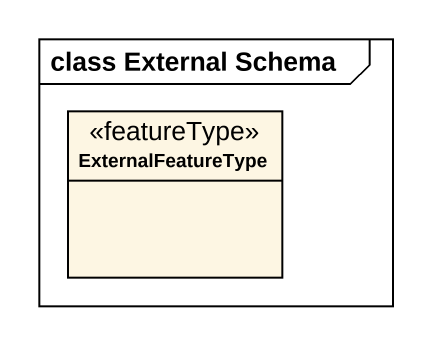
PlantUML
@startuml
mainframe class External Schema
hide circle
hide empty members
class ExternalFeatureType <<featureType>>
@enduml
